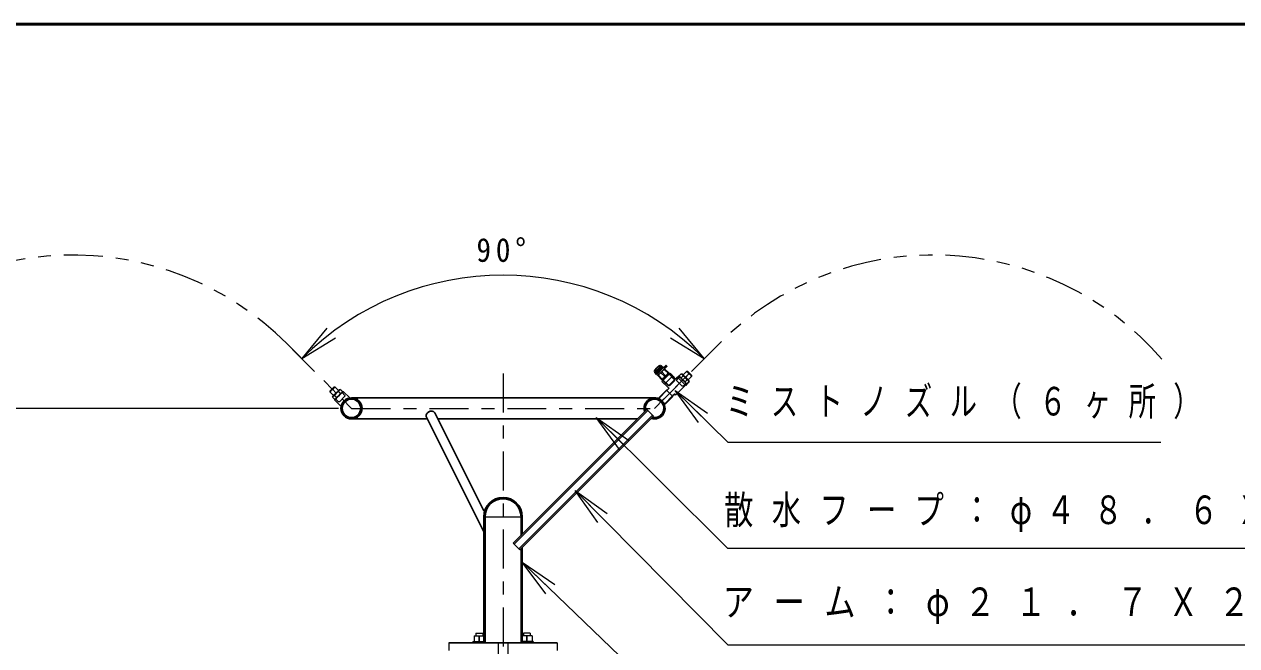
# Model space of a CAD drawing. Units: millimetres on the paper. Extents: x -385 to 0, y -47 to 267.
# Drawn here: x -164.4 to -71, y 219.2 to 267 of the extents above; entities that cross this region are included whole.
import ezdxf

# ---------------------------------------------------------------- set-up
doc = ezdxf.new("R2010")
doc.units = ezdxf.units.MM
for name, pattern in [('USER1', [4.5, 2.5, -2]), ('USER2', [6, 3, -1, 1, -1]), ('USER3', [8, 3, -1, 1, -1, 1, -1])]:
    doc.linetypes.add(name, pattern=pattern)
doc.layers.add('1_30', color=7, linetype='Continuous', lineweight=25)
doc.layers.add('NAKAMURA図枠', color=7, linetype='Continuous', lineweight=13)
doc.styles.add('ＭＳ ゴシック', font='')
doc.styles.get('ＭＳ ゴシック').set_extended_font_data('MS Gothic')

# ---------------------------------------------------------------- blocks, each defined once
blk = doc.blocks.new('open_arrow')
at = {"color": 0, "linetype": 'Continuous', "lineweight": -2}
blk.add_lwpolyline([(7.5, 1.25), (0, 0), (7.5, -1.25)], dxfattribs=at)

msp = doc.modelspace()

# ---------------------------------------------------------------- linework, layer by layer
at = {"layer": '1_30', "linetype": 'USER2', "lineweight": 13}
for p, q in [((-144.168, 242.422), (-139.204, 237.458)), ((-110.906, 242.422), (-115.871, 237.458)), ((-127.537, 240.134), (-127.537, 111.069)), ((-113.2, 240.128), (-115.871, 237.458)), ((-139.204, 237.458), (-115.871, 237.458))]:
    msp.add_line(p, q, dxfattribs=at)
at = {"layer": '1_30', "lineweight": 13}
for p, q in [((-142.582, 240.836), (-143.735, 241.989)), ((-112.493, 240.836), (-111.34, 241.989)), ((-112.487, 236.377), (-114.282, 238.832)), ((-114.282, 238.832), (-111.787, 237.092)), ((-114.282, 238.832), (-112.137, 236.735)), ((-140.204, 237.458), (-183.537, 237.458)), ((-118.582, 234.292), (-120.355, 236.763)), ((-120.355, 236.763), (-117.876, 235.001)), ((-120.355, 236.763), (-118.229, 234.647)), ((-120.231, 228.668), (-121.987, 231.152)), ((-121.987, 231.152), (-119.521, 229.372)), ((-121.987, 231.152), (-119.876, 229.02)), ((-124.248, 223.184), (-126.065, 225.623)), ((-126.065, 225.623), (-123.555, 223.905)), ((-126.065, 225.623), (-123.901, 223.545)), ((-129.871, 219.531), (-129.871, 219.424)), ((-129.871, 219.531), (-129.022, 219.531)), ((-129.771, 219.964), (-129.771, 219.531)), ((-129.771, 219.964), (-129.022, 219.964)), ((-129.637, 220.158), (-129.104, 220.158)), ((-129.637, 220.158), (-129.637, 219.964)), ((-129.104, 220.158), (-129.104, 219.964)), ((-125.304, 219.964), (-126.052, 219.964)), ((-125.204, 219.531), (-126.052, 219.531)), ((-125.971, 220.158), (-125.971, 219.964)), ((-125.437, 220.158), (-125.971, 220.158)), ((-125.437, 220.158), (-125.437, 219.964)), ((-125.304, 219.964), (-125.304, 219.531)), ((-125.204, 219.531), (-125.204, 219.424))]:
    msp.add_line(p, q, dxfattribs=at)
at = {"layer": '1_30', "color": 3}
for p, q in [((-115.362, 240.724), (-115.843, 240.243)), ((-115.685, 240.566), (-115.843, 240.408)), ((-115.843, 240.243), (-115.843, 240.21)), ((-115.843, 240.21), (-115.714, 240.075)), ((-115.835, 240.22), (-115.705, 240.084)), ((-115.824, 240.231), (-115.694, 240.095)), ((-115.809, 240.246), (-115.679, 240.11)), ((-115.79, 240.265), (-115.66, 240.129)), ((-115.768, 240.287), (-115.638, 240.151)), ((-115.704, 240.075), (-115.714, 240.075)), ((-115.704, 240.075), (-115.19, 240.589)), ((-115.527, 240.724), (-115.685, 240.566)), ((-115.654, 240.401), (-115.521, 240.268)), ((-115.574, 240.065), (-115.633, 240.123)), ((-114.931, 240.683), (-115.626, 239.988)), ((-115.621, 240.434), (-115.488, 240.301)), ((-115.62, 239.981), (-115.615, 240)), ((-115.3, 239.662), (-115.62, 239.981)), ((-115.606, 239.968), (-115.574, 239.999)), ((-115.587, 240.468), (-115.454, 240.335)), ((-115.574, 239.999), (-115.282, 239.707)), ((-115.554, 240.501), (-115.421, 240.368)), ((-115.521, 240.534), (-115.387, 240.402)), ((-115.406, 240.649), (-115.271, 240.518)), ((-115.384, 240.671), (-115.249, 240.54)), ((-115.379, 240.195), (-115.315, 240.259)), ((-115.086, 239.903), (-115.379, 240.195)), ((-115.366, 240.689), (-115.23, 240.559)), ((-115.362, 240.724), (-115.329, 240.724)), ((-115.351, 240.704), (-115.215, 240.574)), ((-115.34, 240.715), (-115.204, 240.585)), ((-115.329, 240.724), (-115.195, 240.594)), ((-115.315, 240.259), (-115.022, 239.966)), ((-114.673, 240.164), (-115.31, 239.527)), ((-114.784, 240.171), (-115.291, 239.664)), ((-115.232, 239.605), (-114.751, 240.086)), ((-115.195, 240.584), (-115.195, 240.594)), ((-115.169, 240.564), (-114.99, 240.742)), ((-115.101, 240.5), (-115.12, 240.495)), ((-115.087, 240.486), (-115.119, 240.455)), ((-114.827, 240.162), (-115.119, 240.455)), ((-115.101, 240.5), (-114.781, 240.18)), ((-114.461, 239.951), (-115.097, 239.315)), ((-115.022, 239.966), (-115.086, 239.903)), ((-114.966, 240.742), (-114.931, 240.707)), ((-114.795, 240.194), (-114.827, 240.162)), ((-114.781, 240.18), (-114.784, 240.171)), ((-114.784, 240.171), (-114.725, 240.112)), ((-114.77, 240.157), (-114.751, 240.086)), ((-114.725, 240.112), (-114.751, 240.086)), ((-114.461, 239.951), (-114.673, 240.164)), ((-114.273, 239.739), (-114.473, 239.94)), ((-114.108, 239.857), (-114.013, 239.951)), ((-113.377, 239.315), (-114.013, 239.951)), ((-115.313, 239.675), (-115.282, 239.707)), ((-115.097, 239.315), (-115.31, 239.527)), ((-115.3, 239.662), (-115.291, 239.664)), ((-115.291, 239.664), (-115.232, 239.605)), ((-115.277, 239.651), (-115.205, 239.631)), ((-114.803, 239.044), (-115.086, 239.327)), ((-114.202, 239.739), (-114.096, 239.845)), ((-114.202, 238.514), (-113.483, 239.233)), ((-113.471, 239.221), (-114.108, 239.857)), ((-113.471, 239.221), (-113.377, 239.315)), ((-114.95, 238.861), (-115.539, 238.272)), ((-115.056, 237.789), (-115.539, 238.272)), ((-114.467, 238.378), (-115.056, 237.789)), ((-114.467, 238.378), (-114.95, 238.861)), ((-114.803, 238.95), (-114.89, 238.863)), ((-114.367, 238.537), (-114.466, 238.438)), ((-114.273, 238.514), (-114.296, 238.537))]:
    msp.add_line(p, q, dxfattribs=at)
at = {"layer": '1_30', "color": 110, "linetype": 'USER1', "lineweight": 13}
for p, q in [((-114.34, 239.648), (-114.751, 240.086)), ((-114.725, 240.112), (-114.698, 240.085)), ((-114.698, 240.085), (-114.313, 239.675)), ((-115.232, 239.605), (-115.205, 239.579)), ((-114.768, 239.22), (-115.205, 239.631)), ((-115.205, 239.579), (-114.795, 239.193)), ((-114.795, 239.193), (-114.313, 239.675)), ((-114.754, 239.234), (-114.719, 239.199)), ((-114.318, 239.599), (-114.719, 239.199)), ((-114.354, 239.635), (-114.318, 239.599))]:
    msp.add_line(p, q, dxfattribs=at)
at = {"layer": '1_30'}
for p, q in [((-113.817, 240.11), (-113.971, 239.956)), ((-113.954, 239.893), (-113.971, 239.956)), ((-113.822, 239.806), (-113.668, 239.96)), ((-113.754, 240.093), (-113.817, 240.11)), ((-113.235, 239.574), (-113.754, 240.093)), ((-113.667, 240.038), (-113.412, 240.293)), ((-113.655, 239.994), (-113.667, 240.038)), ((-113.471, 239.858), (-113.224, 240.105)), ((-113.412, 240.293), (-113.318, 240.293)), ((-113.035, 240.01), (-113.318, 240.293)), ((-113.035, 239.916), (-113.035, 240.01)), ((-140.554, 239.091), (-140.837, 238.808)), ((-140.46, 239.091), (-140.554, 239.091)), ((-140.205, 238.836), (-140.46, 239.091)), ((-113.436, 239.374), (-113.954, 239.893)), ((-113.522, 239.507), (-113.368, 239.661)), ((-113.436, 239.374), (-113.373, 239.357)), ((-113.218, 239.511), (-113.373, 239.357)), ((-113.334, 239.673), (-113.29, 239.661)), ((-113.29, 239.661), (-113.035, 239.916)), ((-113.235, 239.574), (-113.218, 239.511)), ((-140.837, 238.714), (-140.837, 238.808)), ((-140.582, 238.459), (-140.837, 238.714)), ((-140.637, 238.372), (-140.654, 238.309)), ((-140.654, 238.309), (-140.5, 238.155)), ((-140.402, 238.656), (-140.649, 238.903)), ((-140.118, 238.891), (-140.637, 238.372)), ((-140.538, 238.471), (-140.582, 238.459)), ((-140.35, 238.305), (-140.504, 238.459)), ((-140.437, 238.172), (-140.5, 238.155)), ((-139.871, 238.738), (-140.484, 238.125)), ((-139.871, 238.738), (-140.484, 238.125)), ((-140.484, 238.125), (-140.484, 238.078)), ((-140.484, 238.125), (-140.484, 238.078)), ((-140.484, 238.078), (-140.002, 237.596)), ((-140.484, 238.078), (-140.002, 237.596)), ((-139.918, 238.69), (-140.437, 238.172)), ((-140.217, 238.792), (-140.205, 238.836)), ((-140.051, 238.604), (-140.205, 238.758)), ((-140.118, 238.891), (-140.055, 238.908)), ((-140.055, 238.908), (-139.901, 238.754)), ((-139.918, 238.69), (-139.901, 238.754)), ((-139.824, 238.738), (-139.871, 238.738)), ((-139.824, 238.738), (-139.871, 238.738)), ((-139.824, 238.738), (-139.342, 238.256)), ((-139.824, 238.738), (-139.342, 238.256)), ((-115.952, 236.865), (-116.463, 237.376)), ((-129.371, 219.964), (-129.371, 219.531)), ((-125.704, 219.964), (-125.704, 219.531))]:
    msp.add_line(p, q, dxfattribs=at)
at = {"layer": '1_30', "linetype": 'USER1', "lineweight": 13}
for p, q in [((-114.166, 239.657), (-113.943, 239.881)), ((-114.166, 239.586), (-114.166, 239.657)), ((-113.742, 239.162), (-114.166, 239.586)), ((-113.671, 239.162), (-113.742, 239.162)), ((-113.671, 239.162), (-113.448, 239.386)), ((-140.201, 237.96), (-140.425, 238.184)), ((-139.706, 238.384), (-140.13, 237.96)), ((-139.706, 238.455), (-139.93, 238.679)), ((-139.706, 238.455), (-139.706, 238.384)), ((-140.13, 237.96), (-140.201, 237.96))]:
    msp.add_line(p, q, dxfattribs=at)
at = {"layer": '1_30', "color": 4}
for p, q in [((-139.204, 238.268), (-115.871, 238.268)), ((-139.202, 236.648), (-133.37, 236.648)), ((-129.022, 227.952), (-133.438, 236.784)), ((-129.022, 229.57), (-132.791, 237.107)), ((-132.561, 236.648), (-117.192, 236.648)), ((-129.022, 219.424), (-129.022, 229.124)), ((-128.922, 219.424), (-128.922, 229.124)), ((-126.152, 229.124), (-126.152, 227.688)), ((-126.052, 229.124), (-126.052, 227.788)), ((-126.152, 226.665), (-126.152, 219.424)), ((-126.052, 226.765), (-126.052, 219.424)), ((-131.704, 219.424), (-123.371, 219.424))]:
    msp.add_line(p, q, dxfattribs=at)
at = {"layer": '1_30', "color": 110, "lineweight": 13}
for p, q in [((-114.918, 238.85), (-115.517, 238.25)), ((-114.478, 238.411), (-115.078, 237.811))]:
    msp.add_line(p, q, dxfattribs=at)
at = {"layer": '1_30', "color": 131, "lineweight": 13}
for p, q in [((-116.463, 237.376), (-126.75, 227.09)), ((-115.952, 236.865), (-126.239, 226.578))]:
    msp.add_line(p, q, dxfattribs=at)
at = {"layer": '1_30', "color": 131}
for p, q in [((-116.393, 237.306), (-126.679, 227.019)), ((-116.023, 236.936), (-126.309, 226.649)), ((-126.239, 226.578), (-126.75, 227.09))]:
    msp.add_line(p, q, dxfattribs=at)
at = {"layer": '1_30', "color": 4, "lineweight": 13}
for p, q in [((-129.022, 229.124), (-126.052, 229.124)), ((-131.704, 219.424), (-131.704, 218.824)), ((-127.899, 219.424), (-127.899, 213.066)), ((-127.176, 219.424), (-127.176, 213.066)), ((-123.371, 219.424), (-123.371, 218.824))]:
    msp.add_line(p, q, dxfattribs=at)
at = {"layer": '1_30', "lineweight": 13}
for points in [[(-114.282, 238.832), (-110.227, 234.867), (-76.901, 234.867)], [(-120.355, 236.763), (-110.253, 226.708), (-58.992, 226.708)], [(-121.987, 231.152), (-110.231, 219.279), (-65.068, 219.279)], [(-126.065, 225.623), (-110.347, 210.527), (-58.934, 210.527)]]:
    msp.add_lwpolyline(points, dxfattribs=at)
at = {"layer": '1_30', "color": 4}
msp.add_lwpolyline([(-132.791, 237.107), (-132.81, 237.139), (-132.835, 237.168), (-132.864, 237.193), (-132.898, 237.213), (-132.936, 237.229), (-132.976, 237.24), (-133.019, 237.247), (-133.063, 237.248), (-133.109, 237.243), (-133.154, 237.234), (-133.199, 237.22), (-133.242, 237.201), (-133.283, 237.178), (-133.322, 237.15), (-133.356, 237.12), (-133.387, 237.086), (-133.413, 237.05), (-133.433, 237.012), (-133.449, 236.973), (-133.458, 236.933), (-133.462, 236.894), (-133.46, 236.855), (-133.452, 236.818), (-133.438, 236.784)], dxfattribs=at)
for radius in [0.81, 0.71]:
    msp.add_circle((-139.204, 237.458), radius, dxfattribs=at)
at = {"layer": '1_30', "linetype": 'USER3', "lineweight": 13}
for centre, radius, start, end in [((-160.668, 225.923), 23.333, 45, 138.96474), ((-94.407, 225.923), 23.333, 41.03525, 135), ((-139.204, 237.458), 0.81, 99.81999, 170.17783), ((-139.204, 237.458), 0.81, 99.81999, 170.17783)]:
    msp.add_arc(centre, radius, start, end, dxfattribs=at)
at = {"layer": '1_30', "lineweight": 13}
msp.add_arc((-127.537, 225.791), 21.907, 45, 135, dxfattribs=at)
at = {"layer": '1_30', "color": 3}
for centre, radius, start, end in [((-115.761, 240.325), 0.117, 134.99996, 224.99996), ((-115.621, 240.135), 0.0167, 163.50841, 224.99996), ((-115.252, 239.873), 0.346, 111.44349, 158.55642), ((-115.562, 240.076), 0.0167, 224.99996, 286.49151), ((-115.445, 240.641), 0.117, 44.99996, 134.99996), ((-114.993, 240.132), 0.346, 111.44349, 158.55642), ((-115.179, 240.577), 0.0167, 44.99996, 134.99996), ((-115.155, 240.601), 0.0167, 224.99996, 314.99996), ((-115.198, 240.337), 0.41, 295.28514, 334.71477), ((-114.978, 240.731), 0.0167, 44.99996, 134.99996), ((-114.943, 240.695), 0.0167, 314.99996, 44.99996), ((-115.457, 240.078), 0.41, 295.28514, 334.71477), ((-114.85, 238.997), 0.0667, 314.99996, 44.99996), ((-114.237, 239.775), 0.05, 224.99996, 314.99996), ((-114.921, 238.893), 0.0433, 227.20418, 314.99996), ((-114.435, 238.408), 0.0433, 134.99996, 222.79573), ((-114.331, 238.502), 0.05, 44.99996, 134.99996), ((-114.237, 238.549), 0.05, 224.99996, 314.99996)]:
    msp.add_arc(centre, radius, start, end, dxfattribs=at)
at = {"layer": '1_30'}
for centre, radius, start, end in [((-113.787, 239.99), 0.187, 190.61571, 259.3842), ((-113.852, 239.926), 0.187, 10.61571, 79.3842), ((-113.99, 239.338), 0.701, 27.412, 62.58791), ((-113.393, 240.124), 0.278, 196.31186, 253.68805), ((-113.49, 240.027), 0.278, 16.31186, 73.68806), ((-113.302, 239.838), 0.278, 16.31186, 73.68806), ((-140.382, 238.825), 0.278, 106.3119, 163.6881), ((-113.2, 240.129), 0.701, 207.412, 242.58791), ((-113.338, 239.541), 0.187, 190.61571, 259.3842), ((-113.204, 239.936), 0.278, 196.31186, 253.68805), ((-113.403, 239.477), 0.187, 10.61571, 79.3842), ((-140.571, 238.636), 0.278, 106.3119, 163.6881), ((-140.47, 238.274), 0.187, 100.61575, 169.38425), ((-140.668, 238.734), 0.278, 286.3119, 343.6881), ((-139.882, 238.136), 0.701, 117.41205, 152.58795), ((-140.534, 238.339), 0.187, 280.61575, 349.38425), ((-140.48, 238.922), 0.278, 286.3119, 343.6881), ((-140.673, 238.927), 0.701, 297.41205, 332.58795), ((-140.021, 238.724), 0.187, 100.61575, 169.38425), ((-140.085, 238.788), 0.187, 280.61575, 349.38425)]:
    msp.add_arc(centre, radius, start, end, dxfattribs=at)
at = {"layer": '1_30', "color": 4}
for centre, radius, start, end in [((-115.871, 237.458), 0.81, 251.51925, 198.47913), ((-115.871, 237.458), 0.71, 255.62291, 194.37517), ((-127.537, 229.124), 1.485, 0, 180), ((-127.537, 229.124), 1.385, 0, 180)]:
    msp.add_arc(centre, radius, start, end, dxfattribs=at)
at = {"layer": '1_30', "color": 3}
for points in [[(-115.742, 240.311), (-115.74, 240.309), (-115.738, 240.307), (-115.736, 240.304), (-115.733, 240.302), (-115.731, 240.3), (-115.729, 240.298), (-115.727, 240.295), (-115.725, 240.293), (-115.723, 240.291), (-115.72, 240.289), (-115.718, 240.286), (-115.716, 240.284), (-115.714, 240.282), (-115.712, 240.28), (-115.71, 240.277), (-115.707, 240.275), (-115.705, 240.273), (-115.703, 240.271), (-115.701, 240.269), (-115.699, 240.266), (-115.697, 240.264), (-115.694, 240.262), (-115.692, 240.26), (-115.69, 240.257), (-115.688, 240.255), (-115.686, 240.253), (-115.684, 240.251), (-115.681, 240.248), (-115.679, 240.246), (-115.677, 240.244), (-115.675, 240.242), (-115.673, 240.239), (-115.671, 240.237), (-115.668, 240.235), (-115.666, 240.233), (-115.664, 240.23), (-115.662, 240.228), (-115.66, 240.226), (-115.658, 240.224), (-115.656, 240.222), (-115.653, 240.219), (-115.651, 240.217), (-115.649, 240.215), (-115.647, 240.213), (-115.645, 240.21), (-115.643, 240.208), (-115.64, 240.206), (-115.638, 240.204), (-115.636, 240.201), (-115.634, 240.199), (-115.632, 240.197), (-115.63, 240.195), (-115.627, 240.192), (-115.625, 240.19), (-115.623, 240.188), (-115.621, 240.186), (-115.619, 240.184), (-115.617, 240.181), (-115.614, 240.179), (-115.612, 240.177)], [(-115.554, 240.235), (-115.556, 240.238), (-115.558, 240.24), (-115.56, 240.242), (-115.562, 240.244), (-115.565, 240.246), (-115.567, 240.249), (-115.569, 240.251), (-115.571, 240.253), (-115.573, 240.255), (-115.576, 240.257), (-115.578, 240.26), (-115.58, 240.262), (-115.582, 240.264), (-115.584, 240.266), (-115.587, 240.268), (-115.589, 240.271), (-115.591, 240.273), (-115.593, 240.275), (-115.595, 240.277), (-115.598, 240.279), (-115.6, 240.282), (-115.602, 240.284), (-115.604, 240.286), (-115.606, 240.288), (-115.609, 240.29), (-115.611, 240.293), (-115.613, 240.295), (-115.615, 240.297), (-115.617, 240.299), (-115.62, 240.301), (-115.622, 240.304), (-115.624, 240.306), (-115.626, 240.308), (-115.628, 240.31), (-115.631, 240.312), (-115.633, 240.315), (-115.635, 240.317), (-115.637, 240.319), (-115.639, 240.321), (-115.642, 240.323), (-115.644, 240.326), (-115.646, 240.328), (-115.648, 240.33), (-115.65, 240.332), (-115.653, 240.334), (-115.655, 240.337), (-115.657, 240.339), (-115.659, 240.341), (-115.661, 240.343), (-115.664, 240.345), (-115.666, 240.348), (-115.668, 240.35), (-115.67, 240.352), (-115.672, 240.354), (-115.675, 240.356), (-115.677, 240.359), (-115.679, 240.361), (-115.681, 240.363), (-115.683, 240.365), (-115.686, 240.367)], [(-115.487, 240.566), (-115.485, 240.564), (-115.483, 240.561), (-115.481, 240.559), (-115.478, 240.557), (-115.476, 240.555), (-115.474, 240.553), (-115.472, 240.55), (-115.47, 240.548), (-115.467, 240.546), (-115.465, 240.544), (-115.463, 240.542), (-115.461, 240.539), (-115.459, 240.537), (-115.456, 240.535), (-115.454, 240.533), (-115.452, 240.531), (-115.45, 240.528), (-115.448, 240.526), (-115.445, 240.524), (-115.443, 240.522), (-115.441, 240.52), (-115.439, 240.517), (-115.437, 240.515), (-115.434, 240.513), (-115.432, 240.511), (-115.43, 240.509), (-115.428, 240.506), (-115.426, 240.504), (-115.423, 240.502), (-115.421, 240.5), (-115.419, 240.498), (-115.417, 240.495), (-115.415, 240.493), (-115.412, 240.491), (-115.41, 240.489), (-115.408, 240.487), (-115.406, 240.484), (-115.404, 240.482), (-115.401, 240.48), (-115.399, 240.478), (-115.397, 240.476), (-115.395, 240.473), (-115.393, 240.471), (-115.39, 240.469), (-115.388, 240.467), (-115.386, 240.465), (-115.384, 240.462), (-115.382, 240.46), (-115.379, 240.458), (-115.377, 240.456), (-115.375, 240.454), (-115.373, 240.451), (-115.371, 240.449), (-115.368, 240.447), (-115.366, 240.445), (-115.364, 240.443), (-115.362, 240.44), (-115.36, 240.438), (-115.357, 240.436), (-115.355, 240.434)], [(-115.431, 240.622), (-115.429, 240.62), (-115.426, 240.618), (-115.424, 240.616), (-115.422, 240.614), (-115.42, 240.612), (-115.417, 240.609), (-115.415, 240.607), (-115.413, 240.605), (-115.411, 240.603), (-115.408, 240.601), (-115.406, 240.599), (-115.404, 240.596), (-115.402, 240.594), (-115.399, 240.592), (-115.397, 240.59), (-115.395, 240.588), (-115.393, 240.586), (-115.39, 240.583), (-115.388, 240.581), (-115.386, 240.579), (-115.384, 240.577), (-115.382, 240.575), (-115.379, 240.573), (-115.377, 240.57), (-115.375, 240.568), (-115.373, 240.566), (-115.37, 240.564), (-115.368, 240.562), (-115.366, 240.56), (-115.364, 240.557), (-115.361, 240.555), (-115.359, 240.553), (-115.357, 240.551), (-115.355, 240.549), (-115.352, 240.547), (-115.35, 240.544), (-115.348, 240.542), (-115.346, 240.54), (-115.344, 240.538), (-115.341, 240.536), (-115.339, 240.534), (-115.337, 240.531), (-115.335, 240.529), (-115.332, 240.527), (-115.33, 240.525), (-115.328, 240.523), (-115.326, 240.521), (-115.323, 240.518), (-115.321, 240.516), (-115.319, 240.514), (-115.317, 240.512), (-115.314, 240.51), (-115.312, 240.508), (-115.31, 240.505), (-115.308, 240.503), (-115.306, 240.501), (-115.303, 240.499), (-115.301, 240.497), (-115.299, 240.495), (-115.297, 240.492)]]:
    msp.add_open_spline(points, degree=3, knots=[0, 0, 0, 0, 1, 1, 1, 2, 2, 2, 3, 3, 3, 4, 4, 4, 5, 5, 5, 6, 6, 6, 7, 7, 7, 8, 8, 8, 9, 9, 9, 10, 10, 10, 11, 11, 11, 12, 12, 12, 13, 13, 13, 14, 14, 14, 15, 15, 15, 16, 16, 16, 17, 17, 17, 18, 18, 18, 19, 19, 19, 20, 20, 20, 20], dxfattribs=at)
at = {"layer": 'NAKAMURA図枠', "lineweight": 50}
msp.add_line((0, 267), (-385, 267), dxfattribs=at)

# ---------------------------------------------------------------- block references
at = {"layer": '1_30', "lineweight": 13, "xscale": 0.4, "yscale": 0.4}
for p, rotation in [((-143.028, 241.282), 41.1), ((-112.047, 241.282), 138.9)]:
    msp.add_blockref('open_arrow', p, dxfattribs=dict(at, rotation=rotation))

# ---------------------------------------------------------------- texts
at = {"layer": '1_30', "style": 'ＭＳ ゴシック'}
for s, insert, char_height, attachment_point in [('\\T1.33;\\W0.9;90°', (-127.537, 248.698), 1.833, 8), ('\\T1.64;\\W0.7;ミストノズル（６ヶ所）', (-110.362, 237.867), 2.199, 4), ('\\T1.63;\\W0.75;散水フープ：φ４８．６Ｘ３\u3000ＳＵＳ', (-110.51, 229.358), 2.199, 4), ('\\T1.63;\\W0.8;アーム：φ２１．７Ｘ２\u3000ＳＵＳ', (-110.617, 222.279), 2.199, 4)]:
    msp.add_mtext(s, dxfattribs=dict(at, insert=insert, char_height=char_height, attachment_point=attachment_point))

doc.saveas('drawing.dxf')
